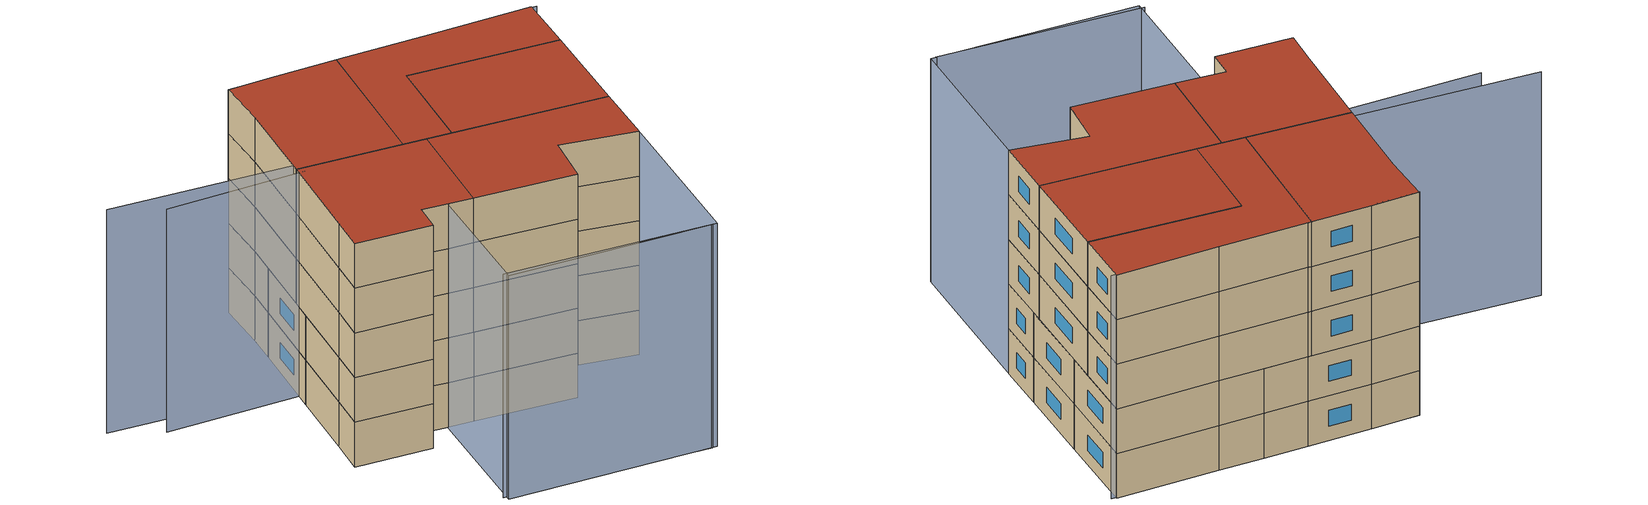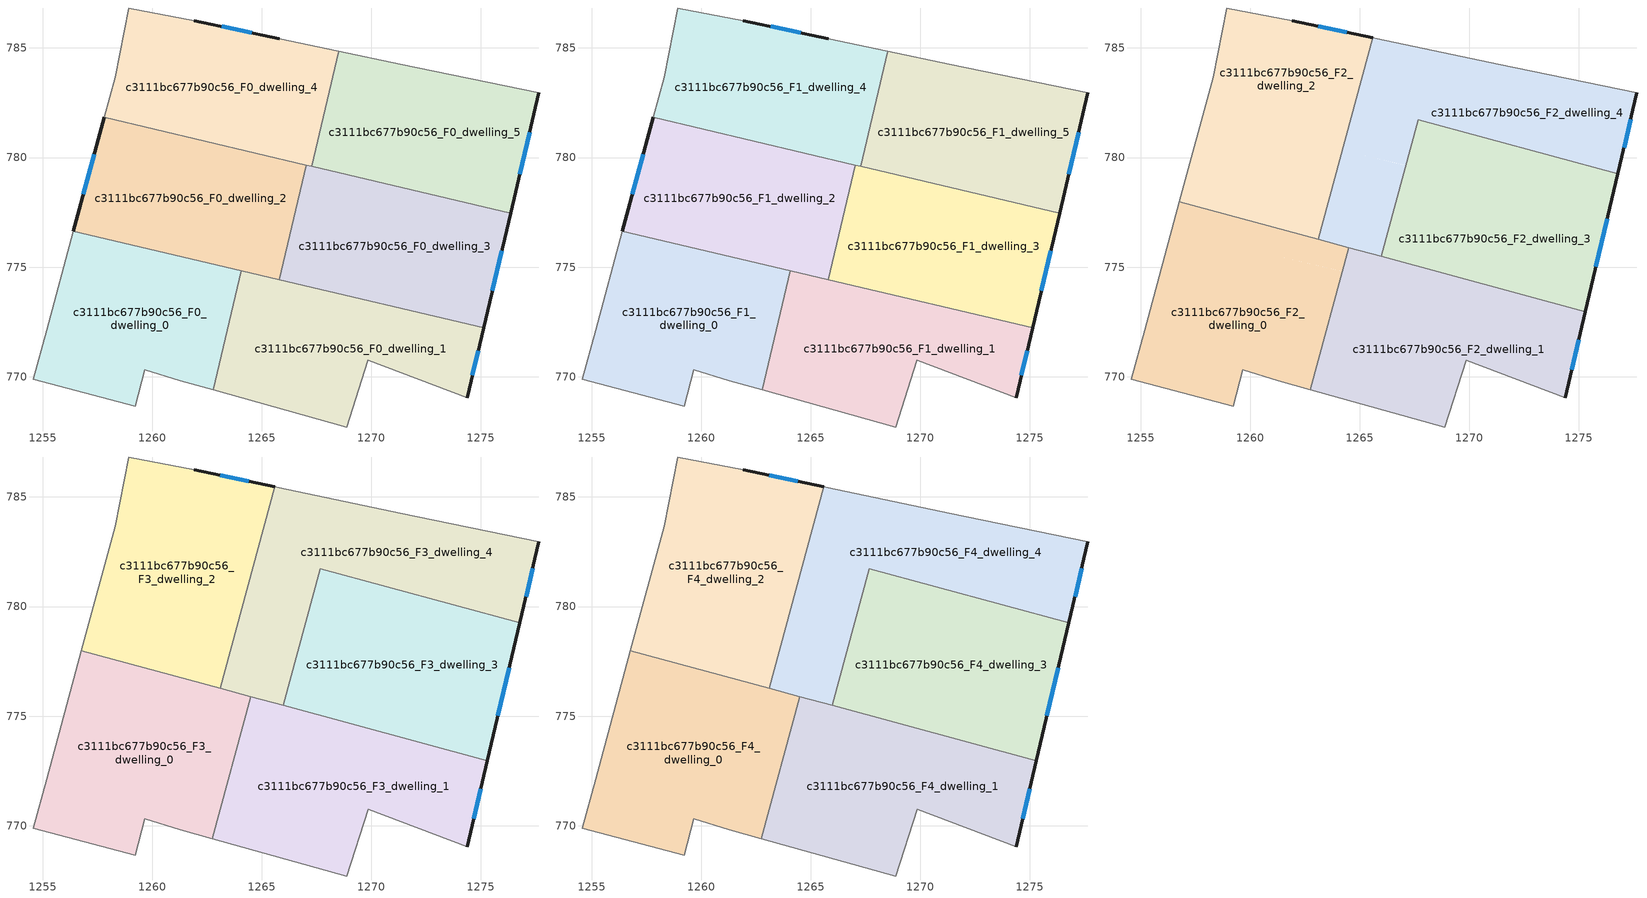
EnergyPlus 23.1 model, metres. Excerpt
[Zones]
c3111bc677b90c56_F0_dwelling_0
 floor ground (EU_floor_Construction): 1264.07,774.84 1262.78,769.4 1261.28,769.82 1259.68,770.32 1259.24,768.65 1254.57,769.88 1255.19,772.13 1256.41,776.64 z0
 wall adiabatic (EU_wall_Construction): 1256.41,776.64 1255.19,772.13 1254.57,769.88 1259.24,768.65 1259.68,770.32 1261.28,769.82 1262.78,769.4 z0:3
 wall to c3111bc677b90c56_F0_dwelling_1 (EU_wall_Construction): 1262.78,769.4 1264.07,774.84 z0:3
 wall to c3111bc677b90c56_F0_dwelling_2 (EU_wall_Construction): 1264.07,774.84 1256.41,776.64 z0:3
c3111bc677b90c56_F0_dwelling_1
 floor ground (EU_floor_Construction): 1275.12,772.23 1274.37,769.04 1269.85,770.76 1269.85,770.74 1268.88,767.71 1262.78,769.4 1264.07,774.84 z0
 wall outside (EU_wall_Construction): 1274.37,769.04 1275.12,772.23 z0:3
 wall adiabatic (EU_wall_Construction): 1262.78,769.4 1268.88,767.71 1269.85,770.74 1269.85,770.76 1274.37,769.04 z0:3
 wall to c3111bc677b90c56_F0_dwelling_3 (EU_wall_Construction): 1275.12,772.23 1265.81,774.43 z0:3
 wall to c3111bc677b90c56_F0_dwelling_2 (EU_wall_Construction): 1265.81,774.43 1264.07,774.84 z0:3
 window (EU_Window_Construction): 1274.61,770.08 1274.88,771.19 z0.98:2.02
c3111bc677b90c56_F0_dwelling_2
 floor ground (EU_floor_Construction): 1267.04,779.65 1265.81,774.43 1256.41,776.64 1257.81,781.83 z0
 wall outside (EU_wall_Construction): 1257.81,781.83 1256.41,776.64 z0:3
 wall to c3111bc677b90c56_F0_dwelling_3 (EU_wall_Construction): 1265.81,774.43 1267.04,779.65 z0:3
 wall to c3111bc677b90c56_F0_dwelling_4 (EU_wall_Construction): 1267.04,779.65 1257.81,781.83 z0:3
 window (EU_Window_Construction): 1257.36,780.14 1256.87,778.33 z0.98:2.02
c3111bc677b90c56_F0_dwelling_3
 floor ground (EU_floor_Construction): 1276.35,777.46 1275.12,772.23 1265.81,774.43 1267.04,779.65 z0
 wall outside (EU_wall_Construction): 1275.12,772.23 1276.35,777.46 z0:3
 wall to c3111bc677b90c56_F0_dwelling_5 (EU_wall_Construction): 1276.35,777.46 1267.29,779.59 z0:3
 wall to c3111bc677b90c56_F0_dwelling_4 (EU_wall_Construction): 1267.29,779.59 1267.04,779.65 z0:3
 window (EU_Window_Construction): 1275.52,773.93 1275.95,775.76 z0.98:2.02
c3111bc677b90c56_F0_dwelling_4
 floor ground (EU_floor_Construction): 1268.53,784.85 1267.29,779.59 1257.81,781.83 1258.31,783.66 1258.93,786.82 1261.92,786.25 1265.81,785.43 z0
 wall outside (EU_wall_Construction): 1265.81,785.43 1261.92,786.25 z0:3
 wall adiabatic (EU_wall_Construction): 1261.92,786.25 1258.93,786.82 1258.31,783.66 1257.81,781.83 / 1268.53,784.85 1265.81,785.43 z0:3
 wall to c3111bc677b90c56_F0_dwelling_5 (EU_wall_Construction): 1267.29,779.59 1268.53,784.85 z0:3
 window (EU_Window_Construction): 1264.54,785.7 1263.18,785.98 z0.98:2.02
c3111bc677b90c56_F0_dwelling_5
 floor ground (EU_floor_Construction): 1277.65,782.95 1276.35,777.46 1267.29,779.59 1268.53,784.85 1271.33,784.25 z0
 wall outside (EU_wall_Construction): 1276.35,777.46 1277.65,782.95 z0:3
 wall adiabatic (EU_wall_Construction): 1277.65,782.95 1271.33,784.25 1268.53,784.85 z0:3
 window (EU_Window_Construction): 1276.77,779.24 1277.23,781.16 z0.98:2.02
c3111bc677b90c56_F1_dwelling_0
 floor to c3111bc677b90c56_F0_dwelling_0 (EU_floor_Construction): 1264.07,774.84 1262.78,769.4 1261.28,769.82 1259.68,770.32 1259.24,768.65 1254.57,769.88 1255.19,772.13 1256.41,776.64 z3
 wall adiabatic (EU_wall_Construction): 1256.41,776.64 1255.19,772.13 1254.57,769.88 1259.24,768.65 1259.68,770.32 1261.28,769.82 1262.78,769.4 z3:6
 wall to c3111bc677b90c56_F1_dwelling_1 (EU_wall_Construction): 1262.78,769.4 1264.07,774.84 z3:6
 wall to c3111bc677b90c56_F1_dwelling_2 (EU_wall_Construction): 1264.07,774.84 1256.41,776.64 z3:6
c3111bc677b90c56_F1_dwelling_1
 floor to c3111bc677b90c56_F0_dwelling_1 (EU_floor_Construction): 1275.12,772.23 1274.37,769.04 1269.85,770.76 1269.85,770.74 1268.88,767.71 1262.78,769.4 1264.07,774.84 z3
 wall outside (EU_wall_Construction): 1274.37,769.04 1275.12,772.23 z3:6
 wall adiabatic (EU_wall_Construction): 1262.78,769.4 1268.88,767.71 1269.85,770.74 1269.85,770.76 1274.37,769.04 z3:6
 wall to c3111bc677b90c56_F1_dwelling_3 (EU_wall_Construction): 1275.12,772.23 1265.81,774.43 z3:6
 wall to c3111bc677b90c56_F1_dwelling_2 (EU_wall_Construction): 1265.81,774.43 1264.07,774.84 z3:6
 window (EU_Window_Construction): 1274.61,770.08 1274.88,771.19 z3.98:5.02
c3111bc677b90c56_F1_dwelling_2
 floor to c3111bc677b90c56_F0_dwelling_2 (EU_floor_Construction): 1267.04,779.65 1265.81,774.43 1256.41,776.64 1257.81,781.83 z3
 wall outside (EU_wall_Construction): 1257.81,781.83 1256.41,776.64 z3:6
 wall to c3111bc677b90c56_F1_dwelling_3 (EU_wall_Construction): 1265.81,774.43 1267.04,779.65 z3:6
 wall to c3111bc677b90c56_F1_dwelling_4 (EU_wall_Construction): 1267.04,779.65 1257.81,781.83 z3:6
 window (EU_Window_Construction): 1257.36,780.14 1256.87,778.33 z3.98:5.02
c3111bc677b90c56_F1_dwelling_3
 floor to c3111bc677b90c56_F0_dwelling_3 (EU_floor_Construction): 1276.35,777.46 1275.12,772.23 1265.81,774.43 1267.04,779.65 z3
 wall outside (EU_wall_Construction): 1275.12,772.23 1276.35,777.46 z3:6
 wall to c3111bc677b90c56_F1_dwelling_5 (EU_wall_Construction): 1276.35,777.46 1267.29,779.59 z3:6
 wall to c3111bc677b90c56_F1_dwelling_4 (EU_wall_Construction): 1267.29,779.59 1267.04,779.65 z3:6
 window (EU_Window_Construction): 1275.52,773.93 1275.95,775.76 z3.98:5.02
c3111bc677b90c56_F1_dwelling_4
 floor to c3111bc677b90c56_F0_dwelling_4 (EU_floor_Construction): 1268.53,784.85 1267.29,779.59 1257.81,781.83 1258.31,783.66 1258.93,786.82 1261.92,786.25 1265.81,785.43 z3
 wall outside (EU_wall_Construction): 1265.81,785.43 1261.92,786.25 z3:6
 wall adiabatic (EU_wall_Construction): 1261.92,786.25 1258.93,786.82 1258.31,783.66 1257.81,781.83 / 1268.53,784.85 1265.81,785.43 z3:6
 wall to c3111bc677b90c56_F1_dwelling_5 (EU_wall_Construction): 1267.29,779.59 1268.53,784.85 z3:6
 window (EU_Window_Construction): 1264.54,785.7 1263.18,785.98 z3.98:5.02
 ceiling adiabatic (EU_roof_Construction): 1267.29,779.59 1267.78,781.69 1267.67,781.72 1267.1,779.64 z6
c3111bc677b90c56_F1_dwelling_5
 floor to c3111bc677b90c56_F0_dwelling_5 (EU_floor_Construction): 1277.65,782.95 1276.35,777.46 1267.29,779.59 1268.53,784.85 1271.33,784.25 z3
 wall outside (EU_wall_Construction): 1276.35,777.46 1277.65,782.95 z3:6
 wall adiabatic (EU_wall_Construction): 1277.65,782.95 1271.33,784.25 1268.53,784.85 z3:6
 window (EU_Window_Construction): 1276.77,779.24 1277.23,781.16 z3.98:5.02
c3111bc677b90c56_F2_dwelling_0
 floor to c3111bc677b90c56_F1_dwelling_0 (EU_floor_Construction): 1264.07,774.84 1263.14,770.9 1262.73,769.42 1261.28,769.82 1259.68,770.32 1259.24,768.65 1254.57,769.88 1255.19,772.13 1256.41,776.64 z6
 floor to c3111bc677b90c56_F1_dwelling_2 (EU_floor_Construction): 1264.49,775.89 1264.2,774.81 1256.41,776.64 1256.77,777.98 z6
 floor to c3111bc677b90c56_F1_dwelling_1 (EU_floor_Construction): 1264.2,774.81 1263.14,770.9 1264.07,774.84 z6
 wall adiabatic (EU_wall_Construction): 1256.77,777.99 1255.19,772.13 1254.57,769.88 1259.24,768.65 1259.68,770.32 1261.28,769.82 1262.73,769.42 z6:9
 wall to c3111bc677b90c56_F2_dwelling_1 (EU_wall_Construction): 1262.73,769.42 1264.49,775.89 z6:9
 wall to c3111bc677b90c56_F2_dwelling_2 (EU_wall_Construction): 1263.1,776.27 1256.77,777.99 z6:9
 wall to c3111bc677b90c56_F2_dwelling_4 (EU_wall_Construction): 1264.49,775.89 1263.1,776.27 z6:9
c3111bc677b90c56_F2_dwelling_1
 floor to c3111bc677b90c56_F1_dwelling_1 (EU_floor_Construction): 1275.12,772.23 1274.37,769.04 1269.85,770.76 1268.88,767.71 1262.78,769.4 1263.14,770.9 1264.2,774.81 z6
 floor to c3111bc677b90c56_F1_dwelling_0 (EU_floor_Construction): 1263.14,770.9 1262.78,769.4 1262.73,769.42 z6
 floor to c3111bc677b90c56_F1_dwelling_3 (EU_floor_Construction): 1275.29,772.96 1275.12,772.23 1265.81,774.43 1266.05,775.47 z6
 floor to c3111bc677b90c56_F1_dwelling_2 (EU_floor_Construction): 1266.05,775.47 1265.81,774.43 1264.2,774.81 1264.49,775.89 z6
 wall outside (EU_wall_Construction): 1274.37,769.04 1275.29,772.96 z6:9
 wall adiabatic (EU_wall_Construction): 1262.73,769.42 1268.88,767.71 1269.85,770.76 1274.37,769.04 z6:9
 wall to c3111bc677b90c56_F2_dwelling_3 (EU_wall_Construction): 1275.29,772.96 1265.98,775.49 z6:9
 wall to c3111bc677b90c56_F2_dwelling_4 (EU_wall_Construction): 1265.98,775.49 1264.49,775.89 z6:9
 window (EU_Window_Construction): 1274.67,770.32 1274.99,771.69 z6.98:8.02
c3111bc677b90c56_F2_dwelling_2
 floor to c3111bc677b90c56_F1_dwelling_2 (EU_floor_Construction): 1264.2,780.32 1263.1,776.27 1256.77,777.98 1257.81,781.83 z6
 floor to c3111bc677b90c56_F1_dwelling_4 (EU_floor_Construction): 1265.6,785.47 1264.2,780.32 1257.81,781.83 1258.31,783.66 1258.93,786.82 1261.92,786.25 z6
 wall outside (EU_wall_Construction): 1265.6,785.47 1261.92,786.25 z6:9
 wall adiabatic (EU_wall_Construction): 1261.92,786.25 1258.93,786.82 1258.31,783.66 1256.77,777.99 z6:9
 wall to c3111bc677b90c56_F2_dwelling_4 (EU_wall_Construction): 1263.1,776.27 1265.6,785.47 z6:9
 window (EU_Window_Construction): 1264.4,785.73 1263.11,786 z6.98:8.02
c3111bc677b90c56_F2_dwelling_3
 floor to c3111bc677b90c56_F1_dwelling_3 (EU_floor_Construction): 1276.35,777.46 1275.29,772.96 1266.05,775.47 1266.58,777.71 1267.1,779.64 z6
 floor to c3111bc677b90c56_F1_dwelling_2 (EU_floor_Construction): 1266.58,777.71 1266.05,775.47 1265.98,775.49 z6
 floor to c3111bc677b90c56_F1_dwelling_5 (EU_floor_Construction): 1276.78,779.25 1276.35,777.46 1267.29,779.59 1267.78,781.69 z6
 floor adiabatic (EU_floor_Construction): 1267.78,781.69 1267.29,779.59 1267.1,779.64 1267.67,781.72 z6
 wall outside (EU_wall_Construction): 1275.29,772.96 1276.78,779.25 z6:9
 wall to c3111bc677b90c56_F2_dwelling_4 (EU_wall_Construction): 1276.78,779.25 1267.67,781.72 1265.98,775.49 z6:9
 window (EU_Window_Construction): 1275.78,775.01 1276.29,777.21 z6.98:8.02
c3111bc677b90c56_F2_dwelling_4
 floor to c3111bc677b90c56_F1_dwelling_4 (EU_floor_Construction): 1268.53,784.85 1267.78,781.69 1267.67,781.72 1267.1,779.64 1264.2,780.32 1265.6,785.47 1265.81,785.43 z6
 floor to c3111bc677b90c56_F1_dwelling_5 (EU_floor_Construction): 1277.65,782.95 1276.78,779.25 1267.78,781.69 1268.53,784.85 1271.33,784.25 z6
 floor to c3111bc677b90c56_F1_dwelling_3 (EU_floor_Construction): 1267.1,779.64 1266.58,777.71 1267.04,779.65 z6
 floor to c3111bc677b90c56_F1_dwelling_2 (EU_floor_Construction): 1267.04,779.65 1266.58,777.71 1265.98,775.49 1263.1,776.27 1264.2,780.32 z6
 wall outside (EU_wall_Construction): 1276.78,779.25 1277.65,782.95 z6:9
 wall adiabatic (EU_wall_Construction): 1277.65,782.95 1271.33,784.25 1265.81,785.43 1265.6,785.47 z6:9
 window (EU_Window_Construction): 1277.06,780.45 1277.36,781.75 z6.98:8.02
c3111bc677b90c56_F3_dwelling_0
 floor to c3111bc677b90c56_F2_dwelling_0 (EU_floor_Construction): 1264.49,775.89 1262.73,769.42 1261.28,769.82 1259.68,770.32 1259.24,768.65 1254.57,769.88 1255.19,772.13 1256.77,777.99 z9
 wall adiabatic (EU_wall_Construction): 1256.77,777.99 1255.19,772.13 1254.57,769.88 1259.24,768.65 1259.68,770.32 1261.28,769.82 1262.73,769.42 z9:12
 wall to c3111bc677b90c56_F3_dwelling_1 (EU_wall_Construction): 1262.73,769.42 1264.49,775.89 z9:12
 wall to c3111bc677b90c56_F3_dwelling_2 (EU_wall_Construction): 1263.1,776.27 1256.77,777.99 z9:12
 wall to c3111bc677b90c56_F3_dwelling_4 (EU_wall_Construction): 1264.49,775.89 1263.1,776.27 z9:12
c3111bc677b90c56_F3_dwelling_1
 floor to c3111bc677b90c56_F2_dwelling_1 (EU_floor_Construction): 1275.29,772.96 1274.37,769.04 1269.85,770.76 1268.88,767.71 1262.73,769.42 1264.49,775.89 z9
 wall outside (EU_wall_Construction): 1274.37,769.04 1275.29,772.96 z9:12
 wall adiabatic (EU_wall_Construction): 1262.73,769.42 1268.88,767.71 1269.85,770.76 1274.37,769.04 z9:12
 wall to c3111bc677b90c56_F3_dwelling_3 (EU_wall_Construction): 1275.29,772.96 1265.98,775.49 z9:12
 wall to c3111bc677b90c56_F3_dwelling_4 (EU_wall_Construction): 1265.98,775.49 1264.49,775.89 z9:12
 window (EU_Window_Construction): 1274.67,770.32 1274.99,771.69 z9.98:11.02
c3111bc677b90c56_F3_dwelling_2
 floor to c3111bc677b90c56_F2_dwelling_2 (EU_floor_Construction): 1265.6,785.47 1263.1,776.27 1256.77,777.99 1258.31,783.66 1258.93,786.82 1261.92,786.25 z9
 wall outside (EU_wall_Construction): 1265.6,785.47 1261.92,786.25 z9:12
 wall adiabatic (EU_wall_Construction): 1261.92,786.25 1258.93,786.82 1258.31,783.66 1256.77,777.99 z9:12
 wall to c3111bc677b90c56_F3_dwelling_4 (EU_wall_Construction): 1263.1,776.27 1265.6,785.47 z9:12
 window (EU_Window_Construction): 1264.4,785.73 1263.11,786 z9.98:11.02
c3111bc677b90c56_F3_dwelling_3
 floor to c3111bc677b90c56_F2_dwelling_3 (EU_floor_Construction): 1276.78,779.25 1275.29,772.96 1265.98,775.49 1267.67,781.72 z9
 wall outside (EU_wall_Construction): 1275.29,772.96 1276.78,779.25 z9:12
 wall to c3111bc677b90c56_F3_dwelling_4 (EU_wall_Construction): 1276.78,779.25 1267.67,781.72 1265.98,775.49 z9:12
 window (EU_Window_Construction): 1275.78,775.01 1276.29,777.21 z9.98:11.02
c3111bc677b90c56_F3_dwelling_4
 floor to c3111bc677b90c56_F2_dwelling_4 (EU_floor_Construction): 1277.65,782.95 1276.78,779.25 1267.67,781.72 1265.98,775.49 1263.1,776.27 1265.6,785.47 1265.81,785.43 1271.33,784.25 z9
 wall outside (EU_wall_Construction): 1276.78,779.25 1277.65,782.95 z9:12
 wall adiabatic (EU_wall_Construction): 1277.65,782.95 1271.33,784.25 1265.81,785.43 1265.6,785.47 z9:12
 window (EU_Window_Construction): 1277.06,780.45 1277.36,781.75 z9.98:11.02
c3111bc677b90c56_F4_dwelling_0
 floor to c3111bc677b90c56_F3_dwelling_0 (EU_floor_Construction): 1264.49,775.89 1262.73,769.42 1261.28,769.82 1259.68,770.32 1259.24,768.65 1254.57,769.88 1255.19,772.13 1256.77,777.99 z12
 wall adiabatic (EU_wall_Construction): 1256.77,777.99 1255.19,772.13 1254.57,769.88 1259.24,768.65 1259.68,770.32 1261.28,769.82 1262.73,769.42 z12:15
 wall to c3111bc677b90c56_F4_dwelling_1 (EU_wall_Construction): 1262.73,769.42 1264.49,775.89 z12:15
 wall to c3111bc677b90c56_F4_dwelling_2 (EU_wall_Construction): 1263.1,776.27 1256.77,777.99 z12:15
 wall to c3111bc677b90c56_F4_dwelling_4 (EU_wall_Construction): 1264.49,775.89 1263.1,776.27 z12:15
 roof outside (EU_roof_Construction): 1262.73,769.42 1264.49,775.89 1256.77,777.99 1255.19,772.13 1254.57,769.88 1259.24,768.65 1259.68,770.32 1261.28,769.82 z15
c3111bc677b90c56_F4_dwelling_1
 floor to c3111bc677b90c56_F3_dwelling_1 (EU_floor_Construction): 1275.29,772.96 1274.37,769.04 1269.85,770.76 1268.88,767.71 1262.73,769.42 1264.49,775.89 z12
 wall outside (EU_wall_Construction): 1274.37,769.04 1275.29,772.96 z12:15
 wall adiabatic (EU_wall_Construction): 1262.73,769.42 1268.88,767.71 1269.85,770.76 1274.37,769.04 z12:15
 wall to c3111bc677b90c56_F4_dwelling_3 (EU_wall_Construction): 1275.29,772.96 1265.98,775.49 z12:15
 wall to c3111bc677b90c56_F4_dwelling_4 (EU_wall_Construction): 1265.98,775.49 1264.49,775.89 z12:15
 window (EU_Window_Construction): 1274.67,770.32 1274.99,771.69 z12.98:14.02
 roof outside (EU_roof_Construction): 1274.37,769.04 1275.29,772.96 1264.49,775.89 1262.73,769.42 1268.88,767.71 1269.85,770.76 z15
c3111bc677b90c56_F4_dwelling_2
 floor to c3111bc677b90c56_F3_dwelling_2 (EU_floor_Construction): 1265.6,785.47 1263.1,776.27 1256.77,777.99 1258.31,783.66 1258.93,786.82 1261.92,786.25 z12
 wall outside (EU_wall_Construction): 1265.6,785.47 1261.92,786.25 z12:15
 wall adiabatic (EU_wall_Construction): 1261.92,786.25 1258.93,786.82 1258.31,783.66 1256.77,777.99 z12:15
 wall to c3111bc677b90c56_F4_dwelling_4 (EU_wall_Construction): 1263.1,776.27 1265.6,785.47 z12:15
 window (EU_Window_Construction): 1264.4,785.73 1263.11,786 z12.98:14.02
 roof outside (EU_roof_Construction): 1263.1,776.27 1265.6,785.47 1261.92,786.25 1258.93,786.82 1258.31,783.66 1256.77,777.99 z15
c3111bc677b90c56_F4_dwelling_3
 floor to c3111bc677b90c56_F3_dwelling_3 (EU_floor_Construction): 1276.78,779.25 1275.29,772.96 1265.98,775.49 1267.67,781.72 z12
 wall outside (EU_wall_Construction): 1275.29,772.96 1276.78,779.25 z12:15
 wall to c3111bc677b90c56_F4_dwelling_4 (EU_wall_Construction): 1276.78,779.25 1267.67,781.72 1265.98,775.49 z12:15
 window (EU_Window_Construction): 1275.78,775.01 1276.29,777.21 z12.98:14.02
 roof outside (EU_roof_Construction): 1275.29,772.96 1276.78,779.25 1267.67,781.72 1265.98,775.49 z15
c3111bc677b90c56_F4_dwelling_4
 floor to c3111bc677b90c56_F3_dwelling_4 (EU_floor_Construction): 1277.65,782.95 1276.78,779.25 1267.67,781.72 1265.98,775.49 1263.1,776.27 1265.6,785.47 1265.81,785.43 1271.33,784.25 z12
 wall outside (EU_wall_Construction): 1276.78,779.25 1277.65,782.95 z12:15
 wall adiabatic (EU_wall_Construction): 1277.65,782.95 1271.33,784.25 1265.81,785.43 1265.6,785.47 z12:15
 window (EU_Window_Construction): 1277.06,780.45 1277.36,781.75 z12.98:14.02
 roof outside (EU_roof_Construction): 1276.78,779.25 1277.65,782.95 1271.33,784.25 1265.81,785.43 1265.6,785.47 1263.1,776.27 1265.98,775.49 1267.67,781.72 z15
shading: 1259.14,762.19 1271.62,758.91 / 1245.79,781.33 1263.15,776.68 / 1277.93,782.81 1271.24,784.26 / 1257.02,777.51 1248.5,779.29 / 1271.48,784.21 1265.24,785.49 / 1265.25,785.48 1258.89,786.83 / 1271.9,758.85 1259.29,761.9 / 1259.29,761.9 1261.91,772.68 / 1261.91,772.68 1274.51,769.63 / 1274.51,769.63 1271.9,758.85 z0:15
[Building]
EU S2 Campaign: North Axis=0; Terrain=City; Solar Distribution=FullExterior
[Site:Location]
Bologna: Latitude=44.5; Longitude=11.25; Time Zone=1; Elevation=37
[SizingPeriod:WeatherFileDays]
AnnualSizingPeriod: Begin Month=1; Begin Day of Month=1; End Month=12; End Day of Month=31; Day of Week for Start Day=Monday; Use Weather File Daylight Saving Period=No; Use Weather File Rain and Snow Indicators=No
[MATERIAL]
EU_InternalMass_Material: Roughness=MediumRough; Thickness=0.1; Conductivity=1; Density=1800; Specific Heat=900; Thermal Absorptance=0.9; Solar Absorptance=0.7; Visible Absorptance=0.7
[MATERIAL:NOMASS] Roughness=MediumRough; Thermal Absorptance=0.9; Solar Absorptance=0.7; Visible Absorptance=0.7
Name | Thermal Resistance
EU_wall_NoMass | 0.905828
EU_roof_NoMass | 0.37593
EU_floor_NoMass | 0.67114
[WINDOWMATERIAL:SIMPLEGLAZINGSYSTEM]
EU_Window_SimpleGlazing: UFactor=4.52486; Solar Heat Gain Coefficient=0.85; Visible Transmittance=0.85
[CONSTRUCTION]
EU_wall_Construction: EU_wall_NoMass
EU_roof_Construction: EU_roof_NoMass
EU_floor_Construction: EU_floor_NoMass
EU_Window_Construction: EU_Window_SimpleGlazing
EU_InternalMass_Construction: EU_InternalMass_Material
[ZONE] Type=1; Multiplier=1; Ceiling Height=autocalculate; Floor Area=autocalculate; Part of Total Floor Area=Yes
Name | Volume
c3111bc677b90c56_F0_dwelling_0; c3111bc677b90c56_F1_dwelling_0 | 154.03
c3111bc677b90c56_F2_dwelling_0; c3111bc677b90c56_F3_dwelling_0; c3111bc677b90c56_F4_dwelling_0 | 184.862
c3111bc677b90c56_F0_dwelling_1; c3111bc677b90c56_F1_dwelling_1 | 154.043
c3111bc677b90c56_F2_dwelling_1; c3111bc677b90c56_F3_dwelling_1; c3111bc677b90c56_F4_dwelling_1; c3111bc677b90c56_F2_dwelling_2; c3111bc677b90c56_F3_dwelling_2; c3111bc677b90c56_F4_dwelling_2 | 184.858
c3111bc677b90c56_F0_dwelling_2; c3111bc677b90c56_F1_dwelling_2 | 154.039
c3111bc677b90c56_F0_dwelling_3; c3111bc677b90c56_F1_dwelling_3 | 154.042
c3111bc677b90c56_F2_dwelling_3; c3111bc677b90c56_F3_dwelling_3; c3111bc677b90c56_F4_dwelling_3 | 184.844
c3111bc677b90c56_F0_dwelling_4; c3111bc677b90c56_F1_dwelling_4 | 154.044
c3111bc677b90c56_F2_dwelling_4; c3111bc677b90c56_F3_dwelling_4; c3111bc677b90c56_F4_dwelling_4 | 184.839
c3111bc677b90c56_F0_dwelling_5; c3111bc677b90c56_F1_dwelling_5 | 154.038
[INTERNALMASS] Construction=EU_InternalMass_Construction
Name | Zone or ZoneList | Surface Area
c3111bc677b90c56_F0_dwelling_0_EU_InternalMass | c3111bc677b90c56_F0_dwelling_0 | 51.3442
c3111bc677b90c56_F0_dwelling_1_EU_InternalMass | c3111bc677b90c56_F0_dwelling_1 | 51.3506
c3111bc677b90c56_F0_dwelling_2_EU_InternalMass | c3111bc677b90c56_F0_dwelling_2 | 51.3474
c3111bc677b90c56_F0_dwelling_3_EU_InternalMass | c3111bc677b90c56_F0_dwelling_3 | 51.3461
c3111bc677b90c56_F0_dwelling_4_EU_InternalMass | c3111bc677b90c56_F0_dwelling_4 | 51.3484
c3111bc677b90c56_F0_dwelling_5_EU_InternalMass | c3111bc677b90c56_F0_dwelling_5 | 51.344
c3111bc677b90c56_F1_dwelling_0_EU_InternalMass | c3111bc677b90c56_F1_dwelling_0 | 51.3442
c3111bc677b90c56_F1_dwelling_1_EU_InternalMass | c3111bc677b90c56_F1_dwelling_1 | 51.3506
c3111bc677b90c56_F1_dwelling_2_EU_InternalMass | c3111bc677b90c56_F1_dwelling_2 | 51.3474
c3111bc677b90c56_F1_dwelling_3_EU_InternalMass | c3111bc677b90c56_F1_dwelling_3 | 51.3461
c3111bc677b90c56_F1_dwelling_4_EU_InternalMass | c3111bc677b90c56_F1_dwelling_4 | 51.3484
c3111bc677b90c56_F1_dwelling_5_EU_InternalMass | c3111bc677b90c56_F1_dwelling_5 | 51.344
c3111bc677b90c56_F2_dwelling_0_EU_InternalMass | c3111bc677b90c56_F2_dwelling_0 | 61.619
c3111bc677b90c56_F2_dwelling_1_EU_InternalMass | c3111bc677b90c56_F2_dwelling_1 | 61.6199
c3111bc677b90c56_F2_dwelling_2_EU_InternalMass | c3111bc677b90c56_F2_dwelling_2 | 61.6201
c3111bc677b90c56_F2_dwelling_3_EU_InternalMass | c3111bc677b90c56_F2_dwelling_3 | 61.6161
c3111bc677b90c56_F2_dwelling_4_EU_InternalMass | c3111bc677b90c56_F2_dwelling_4 | 61.6131
c3111bc677b90c56_F3_dwelling_0_EU_InternalMass | c3111bc677b90c56_F3_dwelling_0 | 61.619
c3111bc677b90c56_F3_dwelling_1_EU_InternalMass | c3111bc677b90c56_F3_dwelling_1 | 61.6199
c3111bc677b90c56_F3_dwelling_2_EU_InternalMass | c3111bc677b90c56_F3_dwelling_2 | 61.6201
c3111bc677b90c56_F3_dwelling_3_EU_InternalMass | c3111bc677b90c56_F3_dwelling_3 | 61.6161
c3111bc677b90c56_F3_dwelling_4_EU_InternalMass | c3111bc677b90c56_F3_dwelling_4 | 61.6131
c3111bc677b90c56_F4_dwelling_0_EU_InternalMass | c3111bc677b90c56_F4_dwelling_0 | 61.619
c3111bc677b90c56_F4_dwelling_1_EU_InternalMass | c3111bc677b90c56_F4_dwelling_1 | 61.6199
c3111bc677b90c56_F4_dwelling_2_EU_InternalMass | c3111bc677b90c56_F4_dwelling_2 | 61.6201
c3111bc677b90c56_F4_dwelling_3_EU_InternalMass | c3111bc677b90c56_F4_dwelling_3 | 61.6161
c3111bc677b90c56_F4_dwelling_4_EU_InternalMass | c3111bc677b90c56_F4_dwelling_4 | 61.6131
[OTHEREQUIPMENT] Fuel Type=Electricity; Design Level Calculation Method=Watts/Area; Power per Zone Floor Area=1; Fraction Latent=0; Fraction Radiant=0; Fraction Lost=0; Carbon Dioxide Generation Rate=0; EndUse Subcategory=EU_Step8_InternalGains
Name | Zone or ZoneList or Space or SpaceList | Schedule
EU_Step8_InternalGain_c3111bc677b90c56_F0_dwelling_0_f000 | c3111bc677b90c56_F0_dwelling_0 | EU_Step8_GainSchedule_c3111bc677b90c56_F0_dwelling_0_f000
EU_Step8_InternalGain_c3111bc677b90c56_F0_dwelling_1_f000 | c3111bc677b90c56_F0_dwelling_1 | EU_Step8_GainSchedule_c3111bc677b90c56_F0_dwelling_1_f000
EU_Step8_InternalGain_c3111bc677b90c56_F0_dwelling_2_f000 | c3111bc677b90c56_F0_dwelling_2 | EU_Step8_GainSchedule_c3111bc677b90c56_F0_dwelling_2_f000
EU_Step8_InternalGain_c3111bc677b90c56_F0_dwelling_3_f000 | c3111bc677b90c56_F0_dwelling_3 | EU_Step8_GainSchedule_c3111bc677b90c56_F0_dwelling_3_f000
EU_Step8_InternalGain_c3111bc677b90c56_F0_dwelling_4_f000 | c3111bc677b90c56_F0_dwelling_4 | EU_Step8_GainSchedule_c3111bc677b90c56_F0_dwelling_4_f000
EU_Step8_InternalGain_c3111bc677b90c56_F0_dwelling_5_f000 | c3111bc677b90c56_F0_dwelling_5 | EU_Step8_GainSchedule_c3111bc677b90c56_F0_dwelling_5_f000
EU_Step8_InternalGain_c3111bc677b90c56_F1_dwelling_0_f000 | c3111bc677b90c56_F1_dwelling_0 | EU_Step8_GainSchedule_c3111bc677b90c56_F1_dwelling_0_f000
EU_Step8_InternalGain_c3111bc677b90c56_F1_dwelling_1_f000 | c3111bc677b90c56_F1_dwelling_1 | EU_Step8_GainSchedule_c3111bc677b90c56_F1_dwelling_1_f000
EU_Step8_InternalGain_c3111bc677b90c56_F1_dwelling_2_f000 | c3111bc677b90c56_F1_dwelling_2 | EU_Step8_GainSchedule_c3111bc677b90c56_F1_dwelling_2_f000
EU_Step8_InternalGain_c3111bc677b90c56_F1_dwelling_3_f000 | c3111bc677b90c56_F1_dwelling_3 | EU_Step8_GainSchedule_c3111bc677b90c56_F1_dwelling_3_f000
EU_Step8_InternalGain_c3111bc677b90c56_F1_dwelling_4_f000 | c3111bc677b90c56_F1_dwelling_4 | EU_Step8_GainSchedule_c3111bc677b90c56_F1_dwelling_4_f000
EU_Step8_InternalGain_c3111bc677b90c56_F1_dwelling_5_f000 | c3111bc677b90c56_F1_dwelling_5 | EU_Step8_GainSchedule_c3111bc677b90c56_F1_dwelling_5_f000
EU_Step8_InternalGain_c3111bc677b90c56_F2_dwelling_0_f000 | c3111bc677b90c56_F2_dwelling_0 | EU_Step8_GainSchedule_c3111bc677b90c56_F2_dwelling_0_f000
EU_Step8_InternalGain_c3111bc677b90c56_F2_dwelling_1_f000 | c3111bc677b90c56_F2_dwelling_1 | EU_Step8_GainSchedule_c3111bc677b90c56_F2_dwelling_1_f000
EU_Step8_InternalGain_c3111bc677b90c56_F2_dwelling_2_f000 | c3111bc677b90c56_F2_dwelling_2 | EU_Step8_GainSchedule_c3111bc677b90c56_F2_dwelling_2_f000
EU_Step8_InternalGain_c3111bc677b90c56_F2_dwelling_3_f000 | c3111bc677b90c56_F2_dwelling_3 | EU_Step8_GainSchedule_c3111bc677b90c56_F2_dwelling_3_f000
EU_Step8_InternalGain_c3111bc677b90c56_F2_dwelling_4_f000 | c3111bc677b90c56_F2_dwelling_4 | EU_Step8_GainSchedule_c3111bc677b90c56_F2_dwelling_4_f000
EU_Step8_InternalGain_c3111bc677b90c56_F3_dwelling_0_f000 | c3111bc677b90c56_F3_dwelling_0 | EU_Step8_GainSchedule_c3111bc677b90c56_F3_dwelling_0_f000
EU_Step8_InternalGain_c3111bc677b90c56_F3_dwelling_1_f000 | c3111bc677b90c56_F3_dwelling_1 | EU_Step8_GainSchedule_c3111bc677b90c56_F3_dwelling_1_f000
EU_Step8_InternalGain_c3111bc677b90c56_F3_dwelling_2_f000 | c3111bc677b90c56_F3_dwelling_2 | EU_Step8_GainSchedule_c3111bc677b90c56_F3_dwelling_2_f000
EU_Step8_InternalGain_c3111bc677b90c56_F3_dwelling_3_f000 | c3111bc677b90c56_F3_dwelling_3 | EU_Step8_GainSchedule_c3111bc677b90c56_F3_dwelling_3_f000
EU_Step8_InternalGain_c3111bc677b90c56_F3_dwelling_4_f000 | c3111bc677b90c56_F3_dwelling_4 | EU_Step8_GainSchedule_c3111bc677b90c56_F3_dwelling_4_f000
EU_Step8_InternalGain_c3111bc677b90c56_F4_dwelling_0_f000 | c3111bc677b90c56_F4_dwelling_0 | EU_Step8_GainSchedule_c3111bc677b90c56_F4_dwelling_0_f000
EU_Step8_InternalGain_c3111bc677b90c56_F4_dwelling_1_f000 | c3111bc677b90c56_F4_dwelling_1 | EU_Step8_GainSchedule_c3111bc677b90c56_F4_dwelling_1_f000
EU_Step8_InternalGain_c3111bc677b90c56_F4_dwelling_2_f000 | c3111bc677b90c56_F4_dwelling_2 | EU_Step8_GainSchedule_c3111bc677b90c56_F4_dwelling_2_f000
EU_Step8_InternalGain_c3111bc677b90c56_F4_dwelling_3_f000 | c3111bc677b90c56_F4_dwelling_3 | EU_Step8_GainSchedule_c3111bc677b90c56_F4_dwelling_3_f000
EU_Step8_InternalGain_c3111bc677b90c56_F4_dwelling_4_f000 | c3111bc677b90c56_F4_dwelling_4 | EU_Step8_GainSchedule_c3111bc677b90c56_F4_dwelling_4_f000
[ZONEVENTILATION:DESIGNFLOWRATE] Schedule=EU_AlwaysOn; Design Flow Rate Calculation Method=AirChanges/Hour; Air Changes per Hour=0.73129; Ventilation Type=Natural; Fan Pressure Rise=0; Fan Total Efficiency=1; Constant Term Coefficient=1; Temperature Term Coefficient=0; Velocity Term Coefficient=0; Velocity Squared Term Coefficient=0; Minimum Indoor Temperature=-100; Maximum Indoor Temperature=100; Delta Temperature=-100; Minimum Outdoor Temperature=-100; Maximum Outdoor Temperature=100; Maximum Wind Speed=40
Name | Zone or ZoneList or Space or SpaceList
EU_ConstantAir_c3111bc677b90c56_F0_dwelling_0 | c3111bc677b90c56_F0_dwelling_0
EU_ConstantAir_c3111bc677b90c56_F0_dwelling_1 | c3111bc677b90c56_F0_dwelling_1
EU_ConstantAir_c3111bc677b90c56_F0_dwelling_2 | c3111bc677b90c56_F0_dwelling_2
EU_ConstantAir_c3111bc677b90c56_F0_dwelling_3 | c3111bc677b90c56_F0_dwelling_3
EU_ConstantAir_c3111bc677b90c56_F0_dwelling_4 | c3111bc677b90c56_F0_dwelling_4
EU_ConstantAir_c3111bc677b90c56_F0_dwelling_5 | c3111bc677b90c56_F0_dwelling_5
EU_ConstantAir_c3111bc677b90c56_F1_dwelling_0 | c3111bc677b90c56_F1_dwelling_0
EU_ConstantAir_c3111bc677b90c56_F1_dwelling_1 | c3111bc677b90c56_F1_dwelling_1
EU_ConstantAir_c3111bc677b90c56_F1_dwelling_2 | c3111bc677b90c56_F1_dwelling_2
EU_ConstantAir_c3111bc677b90c56_F1_dwelling_3 | c3111bc677b90c56_F1_dwelling_3
EU_ConstantAir_c3111bc677b90c56_F1_dwelling_4 | c3111bc677b90c56_F1_dwelling_4
EU_ConstantAir_c3111bc677b90c56_F1_dwelling_5 | c3111bc677b90c56_F1_dwelling_5
EU_ConstantAir_c3111bc677b90c56_F2_dwelling_0 | c3111bc677b90c56_F2_dwelling_0
EU_ConstantAir_c3111bc677b90c56_F2_dwelling_1 | c3111bc677b90c56_F2_dwelling_1
EU_ConstantAir_c3111bc677b90c56_F2_dwelling_2 | c3111bc677b90c56_F2_dwelling_2
EU_ConstantAir_c3111bc677b90c56_F2_dwelling_3 | c3111bc677b90c56_F2_dwelling_3
EU_ConstantAir_c3111bc677b90c56_F2_dwelling_4 | c3111bc677b90c56_F2_dwelling_4
EU_ConstantAir_c3111bc677b90c56_F3_dwelling_0 | c3111bc677b90c56_F3_dwelling_0
EU_ConstantAir_c3111bc677b90c56_F3_dwelling_1 | c3111bc677b90c56_F3_dwelling_1
EU_ConstantAir_c3111bc677b90c56_F3_dwelling_2 | c3111bc677b90c56_F3_dwelling_2
EU_ConstantAir_c3111bc677b90c56_F3_dwelling_3 | c3111bc677b90c56_F3_dwelling_3
EU_ConstantAir_c3111bc677b90c56_F3_dwelling_4 | c3111bc677b90c56_F3_dwelling_4
EU_ConstantAir_c3111bc677b90c56_F4_dwelling_0 | c3111bc677b90c56_F4_dwelling_0
EU_ConstantAir_c3111bc677b90c56_F4_dwelling_1 | c3111bc677b90c56_F4_dwelling_1
EU_ConstantAir_c3111bc677b90c56_F4_dwelling_2 | c3111bc677b90c56_F4_dwelling_2
EU_ConstantAir_c3111bc677b90c56_F4_dwelling_3 | c3111bc677b90c56_F4_dwelling_3
EU_ConstantAir_c3111bc677b90c56_F4_dwelling_4 | c3111bc677b90c56_F4_dwelling_4
[HVACTEMPLATE:THERMOSTAT] Constant Heating Setpoint=20; Constant Cooling Setpoint=50
EU_HeatOnly_c3111bc677b90c56_F0_dwelling_0; EU_HeatOnly_c3111bc677b90c56_F0_dwelling_1; EU_HeatOnly_c3111bc677b90c56_F0_dwelling_2; EU_HeatOnly_c3111bc677b90c56_F0_dwelling_3; EU_HeatOnly_c3111bc677b90c56_F0_dwelling_4; EU_HeatOnly_c3111bc677b90c56_F0_dwelling_5; EU_HeatOnly_c3111bc677b90c56_F1_dwelling_0; EU_HeatOnly_c3111bc677b90c56_F1_dwelling_1; EU_HeatOnly_c3111bc677b90c56_F1_dwelling_2; EU_HeatOnly_c3111bc677b90c56_F1_dwelling_3; EU_HeatOnly_c3111bc677b90c56_F1_dwelling_4; EU_HeatOnly_c3111bc677b90c56_F1_dwelling_5; EU_HeatOnly_c3111bc677b90c56_F2_dwelling_0; EU_HeatOnly_c3111bc677b90c56_F2_dwelling_1; EU_HeatOnly_c3111bc677b90c56_F2_dwelling_2; EU_HeatOnly_c3111bc677b90c56_F2_dwelling_3; EU_HeatOnly_c3111bc677b90c56_F2_dwelling_4; EU_HeatOnly_c3111bc677b90c56_F3_dwelling_0; EU_HeatOnly_c3111bc677b90c56_F3_dwelling_1; EU_HeatOnly_c3111bc677b90c56_F3_dwelling_2; EU_HeatOnly_c3111bc677b90c56_F3_dwelling_3; EU_HeatOnly_c3111bc677b90c56_F3_dwelling_4; EU_HeatOnly_c3111bc677b90c56_F4_dwelling_0; EU_HeatOnly_c3111bc677b90c56_F4_dwelling_1; EU_HeatOnly_c3111bc677b90c56_F4_dwelling_2; EU_HeatOnly_c3111bc677b90c56_F4_dwelling_3; EU_HeatOnly_c3111bc677b90c56_F4_dwelling_4
[HVACTEMPLATE:ZONE:IDEALLOADSAIRSYSTEM] System Availability Schedule=EU_AlwaysOn; Maximum Heating Supply Air Temperature=50; Minimum Cooling Supply Air Temperature=13; Maximum Heating Supply Air Humidity Ratio=0.0156; Minimum Cooling Supply Air Humidity Ratio=0.0077; Heating Limit=NoLimit; Cooling Limit=NoLimit; Heating Availability Schedule=EU_AlwaysOn; Cooling Availability Schedule=EU_CoolingOff; Dehumidification Control Type=ConstantSensibleHeatRatio; Cooling Sensible Heat Ratio=0.7; Dehumidification Setpoint=60; Humidification Control Type=None; Humidification Setpoint=30; Outdoor Air Method=None; Outdoor Air Flow Rate per Person=0.00944; Outdoor Air Flow Rate per Zone Floor Area=0; Outdoor Air Flow Rate per Zone=0; Demand Controlled Ventilation Type=None; Outdoor Air Economizer Type=NoEconomizer; Heat Recovery Type=None; Sensible Heat Recovery Effectiveness=0.7; Latent Heat Recovery Effectiveness=0.65
Name | Template Thermostat
c3111bc677b90c56_F0_dwelling_0 | EU_HeatOnly_c3111bc677b90c56_F0_dwelling_0
c3111bc677b90c56_F0_dwelling_1 | EU_HeatOnly_c3111bc677b90c56_F0_dwelling_1
c3111bc677b90c56_F0_dwelling_2 | EU_HeatOnly_c3111bc677b90c56_F0_dwelling_2
c3111bc677b90c56_F0_dwelling_3 | EU_HeatOnly_c3111bc677b90c56_F0_dwelling_3
c3111bc677b90c56_F0_dwelling_4 | EU_HeatOnly_c3111bc677b90c56_F0_dwelling_4
c3111bc677b90c56_F0_dwelling_5 | EU_HeatOnly_c3111bc677b90c56_F0_dwelling_5
c3111bc677b90c56_F1_dwelling_0 | EU_HeatOnly_c3111bc677b90c56_F1_dwelling_0
c3111bc677b90c56_F1_dwelling_1 | EU_HeatOnly_c3111bc677b90c56_F1_dwelling_1
c3111bc677b90c56_F1_dwelling_2 | EU_HeatOnly_c3111bc677b90c56_F1_dwelling_2
c3111bc677b90c56_F1_dwelling_3 | EU_HeatOnly_c3111bc677b90c56_F1_dwelling_3
c3111bc677b90c56_F1_dwelling_4 | EU_HeatOnly_c3111bc677b90c56_F1_dwelling_4
c3111bc677b90c56_F1_dwelling_5 | EU_HeatOnly_c3111bc677b90c56_F1_dwelling_5
c3111bc677b90c56_F2_dwelling_0 | EU_HeatOnly_c3111bc677b90c56_F2_dwelling_0
c3111bc677b90c56_F2_dwelling_1 | EU_HeatOnly_c3111bc677b90c56_F2_dwelling_1
c3111bc677b90c56_F2_dwelling_2 | EU_HeatOnly_c3111bc677b90c56_F2_dwelling_2
c3111bc677b90c56_F2_dwelling_3 | EU_HeatOnly_c3111bc677b90c56_F2_dwelling_3
c3111bc677b90c56_F2_dwelling_4 | EU_HeatOnly_c3111bc677b90c56_F2_dwelling_4
c3111bc677b90c56_F3_dwelling_0 | EU_HeatOnly_c3111bc677b90c56_F3_dwelling_0
c3111bc677b90c56_F3_dwelling_1 | EU_HeatOnly_c3111bc677b90c56_F3_dwelling_1
c3111bc677b90c56_F3_dwelling_2 | EU_HeatOnly_c3111bc677b90c56_F3_dwelling_2
c3111bc677b90c56_F3_dwelling_3 | EU_HeatOnly_c3111bc677b90c56_F3_dwelling_3
c3111bc677b90c56_F3_dwelling_4 | EU_HeatOnly_c3111bc677b90c56_F3_dwelling_4
c3111bc677b90c56_F4_dwelling_0 | EU_HeatOnly_c3111bc677b90c56_F4_dwelling_0
c3111bc677b90c56_F4_dwelling_1 | EU_HeatOnly_c3111bc677b90c56_F4_dwelling_1
c3111bc677b90c56_F4_dwelling_2 | EU_HeatOnly_c3111bc677b90c56_F4_dwelling_2
c3111bc677b90c56_F4_dwelling_3 | EU_HeatOnly_c3111bc677b90c56_F4_dwelling_3
c3111bc677b90c56_F4_dwelling_4 | EU_HeatOnly_c3111bc677b90c56_F4_dwelling_4
[SIZING:ZONE] Zone Cooling Design Supply Air Temperature Input Method=SupplyAirTemperature; Zone Cooling Design Supply Air Temperature=13; Zone Heating Design Supply Air Temperature Input Method=SupplyAirTemperature; Zone Heating Design Supply Air Temperature=50; Zone Cooling Design Supply Air Humidity Ratio=0.008; Zone Heating Design Supply Air Humidity Ratio=0.008; Cooling Design Air Flow Method=DesignDay; Cooling Design Air Flow Rate=0; Cooling Minimum Air Flow per Zone Floor Area=0.000762; Cooling Minimum Air Flow=0; Cooling Minimum Air Flow Fraction=0.2; Heating Design Air Flow Method=DesignDay; Heating Design Air Flow Rate=0; Heating Maximum Air Flow per Zone Floor Area=0.002032; Heating Maximum Air Flow=0.141576; Heating Maximum Air Flow Fraction=0.3; Account for Dedicated Outdoor Air System=No; Dedicated Outdoor Air System Control Strategy=NeutralSupplyAir; Dedicated Outdoor Air Low Setpoint Temperature for Design=autosize; Dedicated Outdoor Air High Setpoint Temperature for Design=autosize; Zone Load Sizing Method=Sensible Load Only No Latent Load; Zone Latent Cooling Design Supply Air Humidity Ratio Input Method=HumidityRatioDifference; Zone Cooling Design Supply Air Humidity Ratio Difference=0.005; Zone Latent Heating Design Supply Air Humidity Ratio Input Method=HumidityRatioDifference; Zone Humidification Design Supply Air Humidity Ratio Difference=0.005
c3111bc677b90c56_F0_dwelling_0; c3111bc677b90c56_F0_dwelling_1; c3111bc677b90c56_F0_dwelling_2; c3111bc677b90c56_F0_dwelling_3; c3111bc677b90c56_F0_dwelling_4; c3111bc677b90c56_F0_dwelling_5; c3111bc677b90c56_F1_dwelling_0; c3111bc677b90c56_F1_dwelling_1; c3111bc677b90c56_F1_dwelling_2; c3111bc677b90c56_F1_dwelling_3; c3111bc677b90c56_F1_dwelling_4; c3111bc677b90c56_F1_dwelling_5; c3111bc677b90c56_F2_dwelling_0; c3111bc677b90c56_F2_dwelling_1; c3111bc677b90c56_F2_dwelling_2; c3111bc677b90c56_F2_dwelling_3; c3111bc677b90c56_F2_dwelling_4; c3111bc677b90c56_F3_dwelling_0; c3111bc677b90c56_F3_dwelling_1; c3111bc677b90c56_F3_dwelling_2; c3111bc677b90c56_F3_dwelling_3; c3111bc677b90c56_F3_dwelling_4; c3111bc677b90c56_F4_dwelling_0; c3111bc677b90c56_F4_dwelling_1; c3111bc677b90c56_F4_dwelling_2; c3111bc677b90c56_F4_dwelling_3; c3111bc677b90c56_F4_dwelling_4
[SCHEDULE:CONSTANT]
Name | Hourly Value
EU_AlwaysOn | 1
EU_CoolingOff | 0
[SCHEDULE:FILE] Column Number=1; Rows to Skip at Top=0; Number of Hours of Data=8760; Column Separator=Comma; Interpolate to Timestep=No; Minutes per Item=60; Adjust Schedule for Daylight Savings=Yes
Name | File
EU_Step8_GainSchedule_c3111bc677b90c56_F0_dwelling_0_f000 | ../../schedules/c3111bc677b90c56/c3111bc677b90c56_F0_dwelling_0_f000_gain.csv
EU_Step8_GainSchedule_c3111bc677b90c56_F0_dwelling_1_f000 | ../../schedules/c3111bc677b90c56/c3111bc677b90c56_F0_dwelling_1_f000_gain.csv
EU_Step8_GainSchedule_c3111bc677b90c56_F0_dwelling_2_f000 | ../../schedules/c3111bc677b90c56/c3111bc677b90c56_F0_dwelling_2_f000_gain.csv
EU_Step8_GainSchedule_c3111bc677b90c56_F0_dwelling_3_f000 | ../../schedules/c3111bc677b90c56/c3111bc677b90c56_F0_dwelling_3_f000_gain.csv
EU_Step8_GainSchedule_c3111bc677b90c56_F0_dwelling_4_f000 | ../../schedules/c3111bc677b90c56/c3111bc677b90c56_F0_dwelling_4_f000_gain.csv
EU_Step8_GainSchedule_c3111bc677b90c56_F0_dwelling_5_f000 | ../../schedules/c3111bc677b90c56/c3111bc677b90c56_F0_dwelling_5_f000_gain.csv
EU_Step8_GainSchedule_c3111bc677b90c56_F1_dwelling_0_f000 | ../../schedules/c3111bc677b90c56/c3111bc677b90c56_F1_dwelling_0_f000_gain.csv
EU_Step8_GainSchedule_c3111bc677b90c56_F1_dwelling_1_f000 | ../../schedules/c3111bc677b90c56/c3111bc677b90c56_F1_dwelling_1_f000_gain.csv
EU_Step8_GainSchedule_c3111bc677b90c56_F1_dwelling_2_f000 | ../../schedules/c3111bc677b90c56/c3111bc677b90c56_F1_dwelling_2_f000_gain.csv
EU_Step8_GainSchedule_c3111bc677b90c56_F1_dwelling_3_f000 | ../../schedules/c3111bc677b90c56/c3111bc677b90c56_F1_dwelling_3_f000_gain.csv
EU_Step8_GainSchedule_c3111bc677b90c56_F1_dwelling_4_f000 | ../../schedules/c3111bc677b90c56/c3111bc677b90c56_F1_dwelling_4_f000_gain.csv
EU_Step8_GainSchedule_c3111bc677b90c56_F1_dwelling_5_f000 | ../../schedules/c3111bc677b90c56/c3111bc677b90c56_F1_dwelling_5_f000_gain.csv
EU_Step8_GainSchedule_c3111bc677b90c56_F2_dwelling_0_f000 | ../../schedules/c3111bc677b90c56/c3111bc677b90c56_F2_dwelling_0_f000_gain.csv
EU_Step8_GainSchedule_c3111bc677b90c56_F2_dwelling_1_f000 | ../../schedules/c3111bc677b90c56/c3111bc677b90c56_F2_dwelling_1_f000_gain.csv
EU_Step8_GainSchedule_c3111bc677b90c56_F2_dwelling_2_f000 | ../../schedules/c3111bc677b90c56/c3111bc677b90c56_F2_dwelling_2_f000_gain.csv
EU_Step8_GainSchedule_c3111bc677b90c56_F2_dwelling_3_f000 | ../../schedules/c3111bc677b90c56/c3111bc677b90c56_F2_dwelling_3_f000_gain.csv
EU_Step8_GainSchedule_c3111bc677b90c56_F2_dwelling_4_f000 | ../../schedules/c3111bc677b90c56/c3111bc677b90c56_F2_dwelling_4_f000_gain.csv
EU_Step8_GainSchedule_c3111bc677b90c56_F3_dwelling_0_f000 | ../../schedules/c3111bc677b90c56/c3111bc677b90c56_F3_dwelling_0_f000_gain.csv
EU_Step8_GainSchedule_c3111bc677b90c56_F3_dwelling_1_f000 | ../../schedules/c3111bc677b90c56/c3111bc677b90c56_F3_dwelling_1_f000_gain.csv
EU_Step8_GainSchedule_c3111bc677b90c56_F3_dwelling_2_f000 | ../../schedules/c3111bc677b90c56/c3111bc677b90c56_F3_dwelling_2_f000_gain.csv
EU_Step8_GainSchedule_c3111bc677b90c56_F3_dwelling_3_f000 | ../../schedules/c3111bc677b90c56/c3111bc677b90c56_F3_dwelling_3_f000_gain.csv
EU_Step8_GainSchedule_c3111bc677b90c56_F3_dwelling_4_f000 | ../../schedules/c3111bc677b90c56/c3111bc677b90c56_F3_dwelling_4_f000_gain.csv
EU_Step8_GainSchedule_c3111bc677b90c56_F4_dwelling_0_f000 | ../../schedules/c3111bc677b90c56/c3111bc677b90c56_F4_dwelling_0_f000_gain.csv
EU_Step8_GainSchedule_c3111bc677b90c56_F4_dwelling_1_f000 | ../../schedules/c3111bc677b90c56/c3111bc677b90c56_F4_dwelling_1_f000_gain.csv
EU_Step8_GainSchedule_c3111bc677b90c56_F4_dwelling_2_f000 | ../../schedules/c3111bc677b90c56/c3111bc677b90c56_F4_dwelling_2_f000_gain.csv
EU_Step8_GainSchedule_c3111bc677b90c56_F4_dwelling_3_f000 | ../../schedules/c3111bc677b90c56/c3111bc677b90c56_F4_dwelling_3_f000_gain.csv
EU_Step8_GainSchedule_c3111bc677b90c56_F4_dwelling_4_f000 | ../../schedules/c3111bc677b90c56/c3111bc677b90c56_F4_dwelling_4_f000_gain.csv
